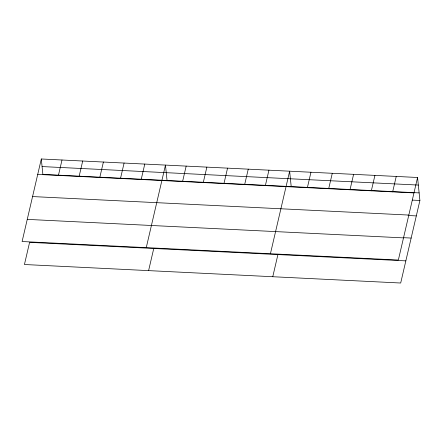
<?xml version="1.0" encoding="UTF-8"?>
<svg xmlns="http://www.w3.org/2000/svg" width="442" height="442" viewBox="0 0 442 442"><rect width="100%" height="100%" fill="white"/><g stroke="black" fill="none" stroke-linecap="round" stroke-linejoin="round"><path stroke-width="0.66" d="M41.31 158.982L22.1 241.525L398.353 260.029L417.563 177.485L41.31 158.982L42.874 174.386L419.127 192.889M58.41 175.435L62.002 160.004M79.107 176.452L82.698 161.021M99.798 177.469L103.389 162.037M120.495 178.485L124.086 163.054M141.186 179.502L144.777 164.07M146.263 247.63L165.474 165.087L167.037 180.491M148.6 270.62L153.755 248.476M182.574 181.54L186.165 166.109M203.27 182.557L206.862 167.126M223.961 183.574L227.553 168.142M244.658 184.59L248.249 169.159M265.349 185.612L268.94 170.176M270.427 253.736L289.637 171.198L291.201 186.596M272.764 276.725L277.919 254.581M307.367 187.679L310.958 172.242M328.688 188.723L332.279 173.292M350.009 189.773L353.6 174.341M371.33 190.822L374.921 175.391M392.651 191.872L396.242 176.435M417.563 177.485L419.9 200.475L400.69 283.018L24.437 264.515L29.592 242.365L405.844 260.868M42.078 166.568L418.331 185.071M37.719 174.413L413.972 192.916M412.336 200.104L419.9 200.475M32.564 196.563L408.817 215.066M408.054 215.503L416.309 215.906M403.59 237.68L411.154 238.056M27.255 219.381L403.507 237.884"/></g></svg>
